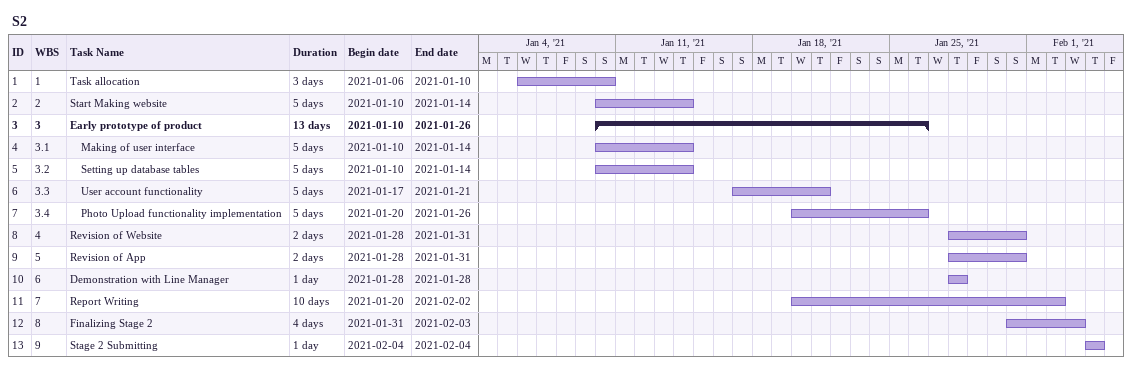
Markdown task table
S2

| ID | WBS | Task | Duration | Start | Finish |
|---|---|---|---|---|---|
| 1 | 1 | Task allocation | 3d | 2021-01-06 | 2021-01-10 |
| 2 | 2 | Start Making website | 5d | 2021-01-10 | 2021-01-14 |
| 3 | 3 | **Early prototype of product** | 13d | 2021-01-10 | 2021-01-26 |
| 4 | 3.1 | Making of user interface | 5d | 2021-01-10 | 2021-01-14 |
| 5 | 3.2 | Setting up database tables | 5d | 2021-01-10 | 2021-01-14 |
| 6 | 3.3 | User account functionality | 5d | 2021-01-17 | 2021-01-21 |
| 7 | 3.4 | Photo Upload functionality implementation | 5d | 2021-01-20 | 2021-01-26 |
| 8 | 4 | Revision of Website | 2d | 2021-01-28 | 2021-01-31 |
| 9 | 5 | Revision of App | 2d | 2021-01-28 | 2021-01-31 |
| 10 | 6 | Demonstration with Line Manager | 1d | 2021-01-28 | 2021-01-28 |
| 11 | 7 | Report Writing | 10d | 2021-01-20 | 2021-02-02 |
| 12 | 8 | Finalizing Stage 2 | 4d | 2021-01-31 | 2021-02-03 |
| 13 | 9 | Stage 2 Submitting | 1d | 2021-02-04 | 2021-02-04 |
